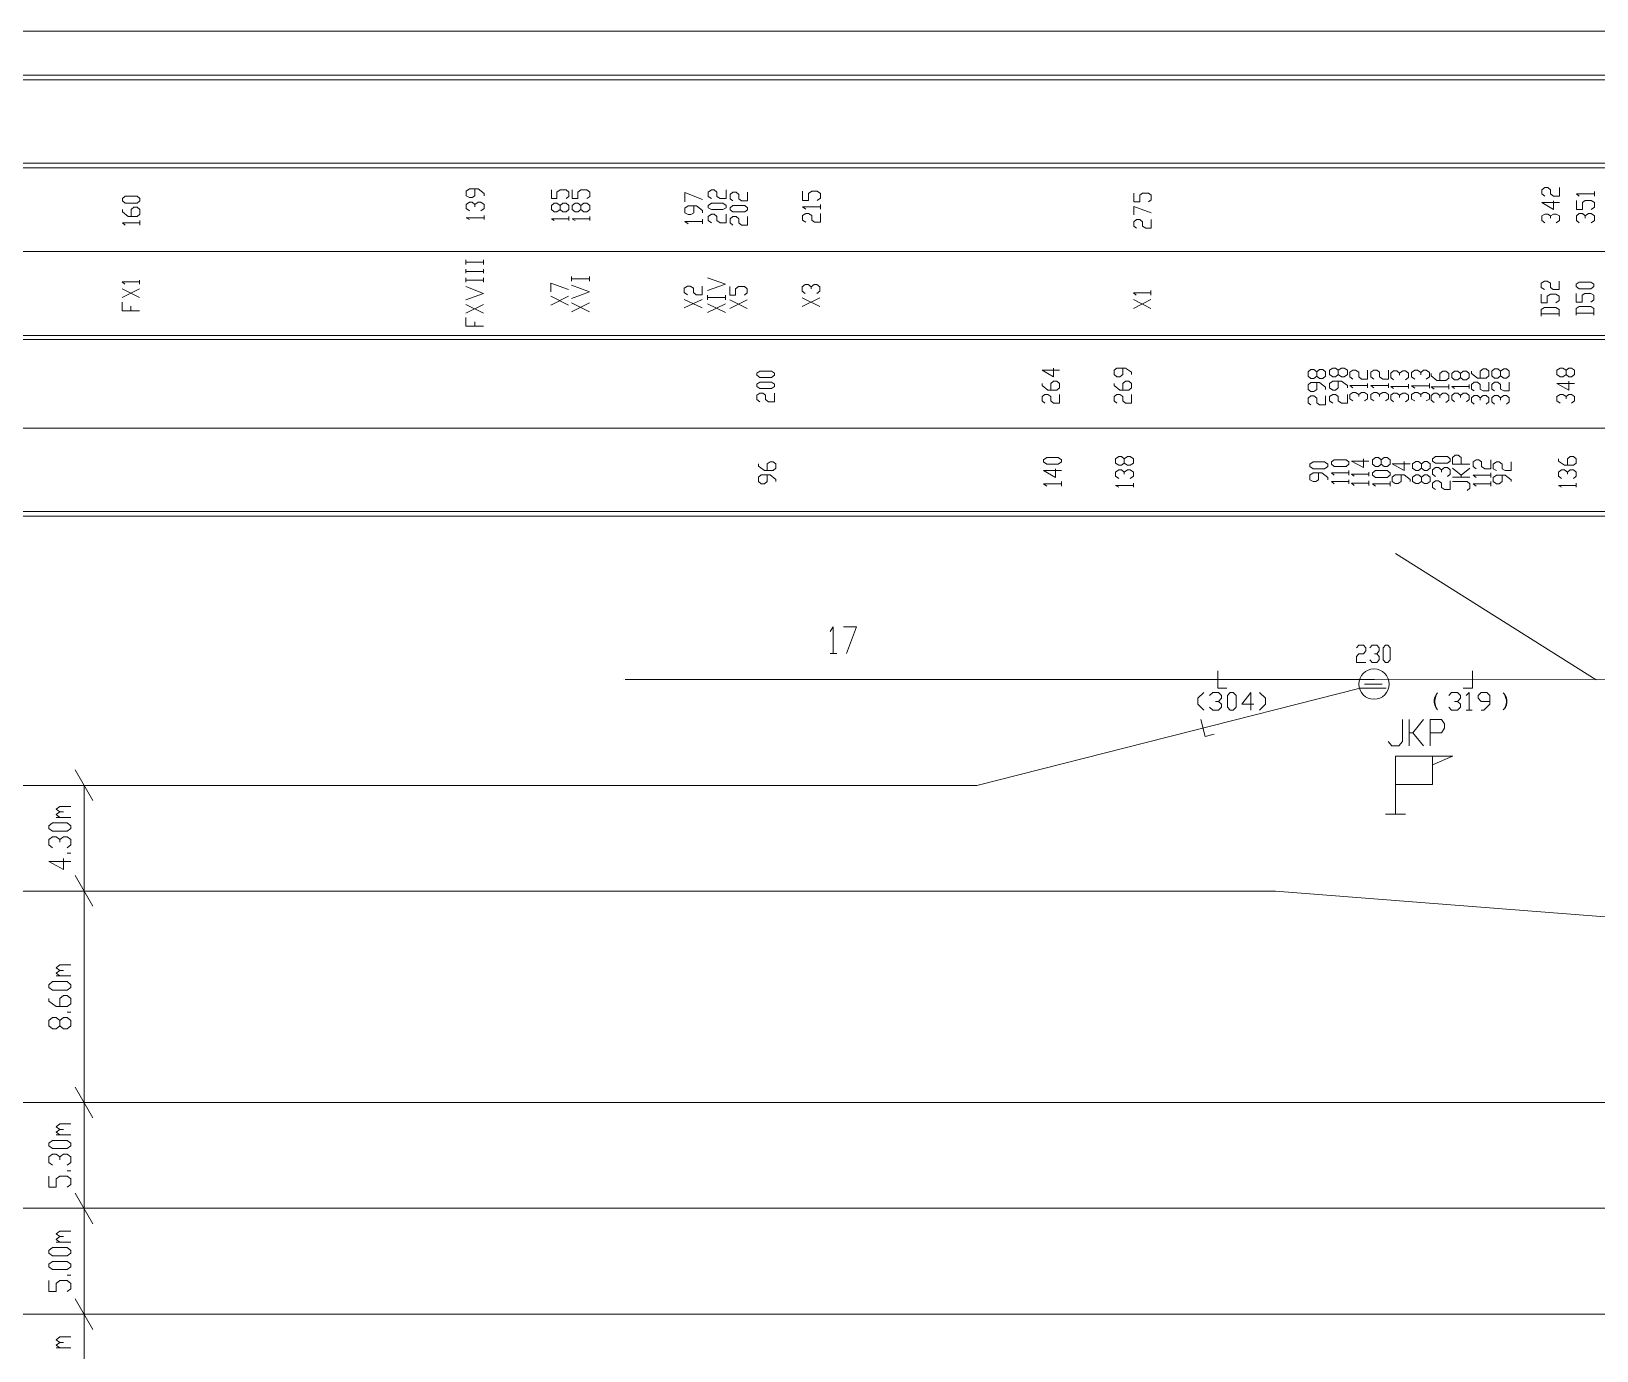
# Model space of a CAD drawing. Header units: millimetres. Extents: x 18 to 1853, y 466 to 763.
# Drawn here: x 850 to 1027.5, y 613.5 to 763.2 of the extents above; entities that cross this region are included whole.
import ezdxf

# ---------------------------------------------------------------- set-up
doc = ezdxf.new("R2010")
doc.units = ezdxf.units.MM
doc.header["$MEASUREMENT"] = 0
doc.layers.add('1', color=7, linetype='Continuous')

msp = doc.modelspace()

# ---------------------------------------------------------------- linework, layer by layer
at = {"color": 255, "linetype": 'Continuous', "lineweight": 0}
msp.add_line((1852.6, 763.16), (18.35, 763.16), dxfattribs=at)
at = {"color": 90, "linetype": 'Continuous', "lineweight": 0}
for points in [[(862.27, 743.93), (861.96, 743.67), (860.61, 743.67), (860.29, 743.93), (860.29, 744.19), (860.61, 744.45), (861.96, 744.45), (862.27, 744.19), (862.27, 743.93)], [(861.28, 742.16), (861.28, 742.94), (861.59, 743.2), (861.96, 743.2), (862.27, 742.94), (862.27, 742.42), (861.96, 742.16), (860.92, 742.16), (860.29, 742.68), (860.29, 742.94)], [(860.61, 741.17), (860.29, 741.43), (862.27, 741.43)], [(862.27, 741.17), (862.27, 741.69)], [(860.55, 734.47), (860.24, 734.73), (862.22, 734.73)], [(862.22, 732.96), (860.24, 733.95)], [(860.24, 732.96), (862.22, 733.95)], [(862.22, 734.47), (862.22, 734.94)], [(862.22, 731.46), (860.24, 731.46), (860.24, 732.44)], [(861.23, 731.46), (861.23, 731.97)]]:
    msp.add_lwpolyline(points, dxfattribs=at)
at = {"color": 255, "linetype": 'Continuous', "lineweight": 0}
for points in [[(901.3, 744.5), (901.3, 744.76), (900.62, 745.28), (899.64, 745.28), (899.27, 745.02), (899.27, 744.5), (899.64, 744.29), (899.95, 744.29), (900.26, 744.5), (900.26, 745.28)], [(910.6, 744.19), (910.91, 744.4), (910.91, 744.92), (910.6, 745.18), (909.93, 745.18), (909.56, 744.92), (909.56, 744.19), (908.94, 744.19), (908.94, 745.18)], [(912.94, 744.19), (913.31, 744.4), (913.31, 744.92), (912.94, 745.18), (912.27, 745.18), (911.95, 744.92), (911.95, 744.19), (911.28, 744.19), (911.28, 745.18)], [(924.06, 743.82), (924.06, 744.86), (926.09, 744.08)], [(927.08, 744.19), (926.71, 744.4), (926.71, 744.92), (927.08, 745.18), (927.39, 745.18), (927.7, 744.92), (927.7, 744.4), (928.07, 744.19), (928.74, 744.19), (928.74, 745.18)], [(929.52, 743.93), (929.21, 744.14), (929.21, 744.66), (929.52, 744.92), (929.88, 744.92), (930.2, 744.66), (930.2, 744.14), (930.51, 743.93), (931.18, 743.93), (931.18, 744.92)], [(939.08, 743.98), (939.45, 744.24), (939.45, 744.76), (939.08, 745.02), (938.46, 745.02), (938.1, 744.76), (938.1, 743.98), (937.42, 743.98), (937.42, 745.02)], [(976.66, 743.82), (976.97, 744.03), (976.97, 744.55), (976.66, 744.81), (975.98, 744.81), (975.67, 744.55), (975.67, 743.82), (975, 743.82), (975, 744.81)], [(1021.62, 744.45), (1021.25, 744.71), (1021.25, 745.18), (1021.62, 745.44), (1021.93, 745.44), (1022.24, 745.18), (1022.24, 744.71), (1022.6, 744.45), (1023.28, 744.45), (1023.28, 745.44)], [(1022.6, 743.93), (1022.6, 742.94), (1021.25, 743.72), (1023.28, 743.72)], [(1025.51, 744.45), (1025.2, 744.71), (1027.23, 744.71)], [(1026.86, 742.94), (1027.23, 743.2), (1027.23, 743.72), (1026.86, 743.98), (1026.19, 743.98), (1025.88, 743.72), (1025.88, 742.94), (1025.2, 742.94), (1025.2, 743.98)], [(1027.23, 744.45), (1027.23, 744.97)], [(899.64, 742.79), (899.27, 743.04), (899.27, 743.51), (899.64, 743.77), (899.95, 743.77), (900.26, 743.51), (900.26, 743.25)], [(900.26, 743.51), (900.62, 743.77), (900.94, 743.77), (901.3, 743.51), (901.3, 743.04), (900.94, 742.79)], [(901.3, 741.8), (901.3, 742.27)], [(910.91, 742.94), (910.6, 742.68), (910.24, 742.68), (909.93, 742.94), (909.93, 743.41), (909.56, 743.67), (909.25, 743.67), (908.94, 743.41), (908.94, 742.94), (909.25, 742.68), (909.56, 742.68), (909.93, 742.94)], [(909.93, 743.41), (910.24, 743.67), (910.6, 743.67), (910.91, 743.41), (910.91, 742.94)], [(910.91, 741.69), (910.91, 742.16)], [(913.31, 742.94), (912.94, 742.68), (912.63, 742.68), (912.27, 742.94), (912.27, 743.41), (911.95, 743.67), (911.64, 743.67), (911.28, 743.41), (911.28, 742.94), (911.64, 742.68), (911.95, 742.68), (912.27, 742.94)], [(912.27, 743.41), (912.63, 743.67), (912.94, 743.67), (913.31, 743.41), (913.31, 742.94)], [(913.31, 741.69), (913.31, 742.16)], [(926.09, 742.58), (926.09, 742.84), (925.41, 743.36), (924.43, 743.36), (924.06, 743.1), (924.06, 742.58), (924.43, 742.37), (924.74, 742.37), (925.1, 742.58), (925.1, 743.36)], [(928.74, 743.15), (928.38, 742.94), (927.08, 742.94), (926.71, 743.15), (926.71, 743.41), (927.08, 743.67), (928.38, 743.67), (928.74, 743.41), (928.74, 743.15)], [(927.08, 741.43), (926.71, 741.69), (926.71, 742.16), (927.08, 742.42), (927.39, 742.42), (927.7, 742.16), (927.7, 741.69), (928.07, 741.43), (928.74, 741.43), (928.74, 742.42)], [(931.18, 742.89), (930.87, 742.68), (929.52, 742.68), (929.21, 742.89), (929.21, 743.15), (929.52, 743.41), (930.87, 743.41), (931.18, 743.15), (931.18, 742.89)], [(929.52, 741.17), (929.21, 741.43), (929.21, 741.9), (929.52, 742.16), (929.88, 742.16), (930.2, 741.9), (930.2, 741.43), (930.51, 741.17), (931.18, 741.17), (931.18, 742.16)], [(937.78, 742.99), (937.42, 743.25), (939.45, 743.25)], [(937.78, 741.49), (937.42, 741.75), (937.42, 742.27), (937.78, 742.47), (938.1, 742.47), (938.46, 742.27), (938.46, 741.75), (938.77, 741.49), (939.45, 741.49), (939.45, 742.47)], [(939.45, 742.99), (939.45, 743.51)], [(975, 742.32), (975, 743.3), (976.97, 742.58)], [(1021.62, 741.43), (1021.25, 741.69), (1021.25, 742.21), (1021.62, 742.42), (1021.93, 742.42), (1022.24, 742.21), (1022.24, 741.95)], [(1022.24, 742.21), (1022.6, 742.42), (1022.91, 742.42), (1023.28, 742.21), (1023.28, 741.69), (1022.91, 741.43)], [(1025.51, 741.43), (1025.2, 741.69), (1025.2, 742.21), (1025.51, 742.47), (1025.88, 742.47), (1026.19, 742.21), (1026.19, 741.95)], [(1026.19, 742.21), (1026.55, 742.47), (1026.86, 742.47), (1027.23, 742.21), (1027.23, 741.69), (1026.86, 741.43)], [(899.64, 741.8), (899.27, 742.01), (901.3, 742.01)], [(909.25, 741.69), (908.94, 741.9), (910.91, 741.9)], [(911.64, 741.69), (911.28, 741.9), (913.31, 741.9)], [(924.43, 741.33), (924.06, 741.59), (926.09, 741.59)], [(926.09, 741.33), (926.09, 741.85)], [(975.31, 740.81), (975, 741.07), (975, 741.54), (975.31, 741.8), (975.67, 741.8), (975.98, 741.54), (975.98, 741.07), (976.35, 740.81), (976.97, 740.81), (976.97, 741.8)], [(65.33, 738.16), (1837.58, 738.16), (65.33, 738.16)], [(899.22, 736.7), (899.22, 737.22)], [(899.22, 736.96), (901.25, 736.96)], [(901.25, 736.7), (901.25, 737.22)], [(899.22, 735.72), (899.22, 736.18)], [(899.22, 735.92), (901.25, 735.92)], [(899.22, 734.68), (899.22, 735.2)], [(901.25, 735.72), (901.25, 736.18)], [(901.25, 734.68), (901.25, 735.2)], [(911.23, 734.83), (911.23, 735.35)], [(911.23, 735.09), (913.25, 735.09)], [(913.25, 734.83), (913.25, 735.35)], [(926.66, 733.74), (928.69, 734.47), (926.66, 735.2)], [(899.22, 734.94), (901.25, 734.94)], [(899.22, 732.7), (901.25, 733.43), (899.22, 734.21)], [(908.89, 733.59), (908.89, 734.57), (910.86, 733.85)], [(911.23, 732.86), (913.25, 733.59), (911.23, 734.37)], [(924.38, 733.27), (924.01, 733.53), (924.01, 734), (924.38, 734.26), (924.69, 734.26), (925.05, 734), (925.05, 733.53), (925.36, 733.27), (926.04, 733.27), (926.04, 734.26)], [(930.82, 733.22), (931.13, 733.48), (931.13, 733.95), (930.82, 734.21), (930.14, 734.21), (929.83, 733.95), (929.83, 733.22), (929.16, 733.22), (929.16, 734.21)], [(937.73, 733.43), (937.37, 733.69), (937.37, 734.16), (937.73, 734.42), (938.04, 734.42), (938.41, 734.16), (938.41, 733.95)], [(938.41, 734.16), (938.72, 734.42), (939.03, 734.42), (939.4, 734.16), (939.4, 733.69), (939.03, 733.43)], [(975.26, 733.22), (974.94, 733.48), (976.92, 733.48)], [(976.92, 733.22), (976.92, 733.74)], [(1021.56, 733.85), (1021.2, 734.11), (1021.2, 734.57), (1021.56, 734.83), (1021.88, 734.83), (1022.24, 734.57), (1022.24, 734.11), (1022.55, 733.85), (1023.23, 733.85), (1023.23, 734.83)], [(1022.86, 732.34), (1023.23, 732.6), (1023.23, 733.12), (1022.86, 733.33), (1022.24, 733.33), (1021.88, 733.12), (1021.88, 732.34), (1021.2, 732.34), (1021.2, 733.33)], [(1027.18, 734.21), (1026.81, 733.95), (1025.51, 733.95), (1025.15, 734.21), (1025.15, 734.47), (1025.51, 734.68), (1026.81, 734.68), (1027.18, 734.47), (1027.18, 734.21)], [(1026.81, 732.44), (1027.18, 732.7), (1027.18, 733.22), (1026.81, 733.43), (1026.14, 733.43), (1025.83, 733.22), (1025.83, 732.44), (1025.15, 732.44), (1025.15, 733.43)], [(901.25, 731.2), (899.22, 732.18)], [(899.22, 731.2), (901.25, 732.18)], [(910.86, 732.08), (908.89, 733.12)], [(908.89, 732.08), (910.86, 733.12)], [(913.25, 731.35), (911.23, 732.34)], [(911.23, 731.35), (913.25, 732.34)], [(926.04, 731.77), (924.01, 732.75)], [(924.01, 731.77), (926.04, 732.75)], [(926.66, 732.7), (926.66, 733.22)], [(926.66, 732.96), (928.69, 732.96)], [(928.69, 731.25), (926.66, 732.23)], [(926.66, 731.25), (928.69, 732.23)], [(928.69, 732.7), (928.69, 733.22)], [(931.13, 731.72), (929.16, 732.7)], [(929.16, 731.72), (931.13, 732.7)], [(939.4, 731.92), (937.37, 732.91)], [(937.37, 731.92), (939.4, 732.91)], [(976.92, 731.72), (974.94, 732.75)], [(974.94, 731.72), (976.92, 732.75)], [(1023.23, 730.83), (1023.23, 731.61), (1022.86, 731.82), (1021.56, 731.82), (1021.2, 731.61), (1021.2, 730.83)], [(1027.18, 730.94), (1027.18, 731.72), (1026.81, 731.92), (1025.51, 731.92), (1025.15, 731.72), (1025.15, 730.94)], [(901.25, 729.69), (899.22, 729.69), (899.22, 730.68)], [(900.26, 729.69), (900.26, 730.21)], [(1021.2, 731.09), (1023.23, 731.09)], [(1025.15, 731.2), (1027.18, 731.2)], [(934.25, 724.13), (933.89, 723.87), (932.59, 723.87), (932.22, 724.13), (932.22, 724.39), (932.59, 724.59), (933.89, 724.59), (934.25, 724.39), (934.25, 724.13)], [(965.9, 724.96), (965.9, 723.97), (964.6, 724.7), (966.58, 724.7)], [(974.74, 724.23), (974.74, 724.49), (974.06, 724.96), (973.07, 724.96), (972.76, 724.7), (972.76, 724.23), (973.07, 723.97), (973.39, 723.97), (973.75, 724.23), (973.75, 724.96)], [(996.72, 724.02), (996.41, 723.76), (996.05, 723.76), (995.73, 724.02), (995.73, 724.54), (995.42, 724.8), (995.06, 724.8), (994.75, 724.54), (994.75, 724.02), (995.06, 723.76), (995.42, 723.76), (995.73, 724.02)], [(995.73, 724.54), (996.05, 724.8), (996.41, 724.8), (996.72, 724.54), (996.72, 724.02)], [(999.22, 724.23), (998.85, 723.97), (998.54, 723.97), (998.18, 724.23), (998.18, 724.7), (997.86, 724.96), (997.55, 724.96), (997.19, 724.7), (997.19, 724.23), (997.55, 723.97), (997.86, 723.97), (998.18, 724.23)], [(998.18, 724.7), (998.54, 724.96), (998.85, 724.96), (999.22, 724.7), (999.22, 724.23)], [(999.84, 723.71), (999.48, 723.97), (999.48, 724.49), (999.84, 724.7), (1000.15, 724.7), (1000.51, 724.49), (1000.51, 723.97), (1000.83, 723.71), (1001.5, 723.71), (1001.5, 724.7)], [(1002.23, 723.71), (1001.87, 723.97), (1001.87, 724.49), (1002.23, 724.7), (1002.54, 724.7), (1002.85, 724.49), (1002.85, 723.97), (1003.22, 723.71), (1003.89, 723.71), (1003.89, 724.7)], [(1004.46, 723.61), (1004.15, 723.87), (1004.15, 724.39), (1004.46, 724.65), (1004.83, 724.65), (1005.14, 724.39), (1005.14, 724.13)], [(1005.14, 724.39), (1005.5, 724.65), (1005.82, 724.65), (1006.13, 724.39), (1006.13, 723.87), (1005.82, 723.61)], [(1006.86, 723.71), (1006.49, 723.97), (1006.49, 724.44), (1006.86, 724.7), (1007.17, 724.7), (1007.53, 724.44), (1007.53, 724.18)], [(1007.53, 724.44), (1007.84, 724.7), (1008.15, 724.7), (1008.52, 724.44), (1008.52, 723.97), (1008.15, 723.71)], [(1009.71, 723.56), (1009.71, 724.33), (1010.03, 724.59), (1010.39, 724.59), (1010.7, 724.33), (1010.7, 723.82), (1010.39, 723.56), (1009.35, 723.56), (1008.73, 724.08), (1008.73, 724.33)], [(1013.04, 723.87), (1012.73, 723.61), (1012.36, 723.61), (1012.05, 723.87), (1012.05, 724.33), (1011.74, 724.59), (1011.38, 724.59), (1011.06, 724.33), (1011.06, 723.87), (1011.38, 723.61), (1011.74, 723.61), (1012.05, 723.87)], [(1012.05, 724.33), (1012.36, 724.59), (1012.73, 724.59), (1013.04, 724.33), (1013.04, 723.87)], [(1014.29, 723.82), (1014.29, 724.59), (1014.6, 724.85), (1014.96, 724.85), (1015.27, 724.59), (1015.27, 724.08), (1014.96, 723.82), (1013.98, 723.82), (1013.3, 724.33), (1013.3, 724.59)], [(1017.56, 724.08), (1017.25, 723.82), (1016.94, 723.82), (1016.57, 724.08), (1016.57, 724.59), (1016.26, 724.85), (1015.9, 724.85), (1015.59, 724.59), (1015.59, 724.08), (1015.9, 723.82), (1016.26, 723.82), (1016.57, 724.08)], [(1016.57, 724.59), (1016.94, 724.85), (1017.25, 724.85), (1017.56, 724.59), (1017.56, 724.08)], [(1024.99, 724.23), (1024.63, 723.97), (1024.32, 723.97), (1024.01, 724.23), (1024.01, 724.7), (1023.64, 724.96), (1023.33, 724.96), (1022.97, 724.7), (1022.97, 724.23), (1023.33, 723.97), (1023.64, 723.97), (1024.01, 724.23)], [(1024.01, 724.7), (1024.32, 724.96), (1024.63, 724.96), (1024.99, 724.7), (1024.99, 724.23)], [(934.25, 722.88), (933.89, 722.62), (932.59, 722.62), (932.22, 722.88), (932.22, 723.14), (932.59, 723.35), (933.89, 723.35), (934.25, 723.14), (934.25, 722.88)], [(965.59, 722.46), (965.59, 723.19), (965.9, 723.45), (966.27, 723.45), (966.58, 723.19), (966.58, 722.72), (966.27, 722.46), (965.23, 722.46), (964.6, 722.98), (964.6, 723.19)], [(973.75, 722.46), (973.75, 723.19), (974.06, 723.45), (974.42, 723.45), (974.74, 723.19), (974.74, 722.72), (974.42, 722.46), (973.39, 722.46), (972.76, 722.98), (972.76, 723.19)], [(996.72, 722.52), (996.72, 722.78), (996.05, 723.3), (995.06, 723.3), (994.75, 723.04), (994.75, 722.52), (995.06, 722.31), (995.42, 722.31), (995.73, 722.52), (995.73, 723.3)], [(999.22, 722.72), (999.22, 722.98), (998.54, 723.45), (997.55, 723.45), (997.19, 723.19), (997.19, 722.72), (997.55, 722.46), (997.86, 722.46), (998.18, 722.72), (998.18, 723.45)], [(999.84, 722.72), (999.48, 722.98), (1001.5, 722.98)], [(1001.5, 722.72), (1001.5, 723.19)], [(1002.23, 722.72), (1001.87, 722.98), (1003.89, 722.98)], [(1003.89, 722.72), (1003.89, 723.19)], [(1004.46, 722.62), (1004.15, 722.88), (1006.13, 722.88)], [(1006.13, 722.62), (1006.13, 723.14)], [(1006.86, 722.67), (1006.49, 722.93), (1008.52, 722.93)], [(1008.52, 722.67), (1008.52, 723.19)], [(1009.04, 722.57), (1008.73, 722.83), (1010.7, 722.83)], [(1010.7, 722.57), (1010.7, 723.09)], [(1011.38, 722.62), (1011.06, 722.88), (1013.04, 722.88)], [(1013.04, 722.62), (1013.04, 723.09)], [(1013.61, 722.36), (1013.3, 722.57), (1013.3, 723.09), (1013.61, 723.35), (1013.98, 723.35), (1014.29, 723.09), (1014.29, 722.57), (1014.6, 722.36), (1015.27, 722.36), (1015.27, 723.35)], [(1015.9, 722.36), (1015.59, 722.57), (1015.59, 723.09), (1015.9, 723.35), (1016.26, 723.35), (1016.57, 723.09), (1016.57, 722.57), (1016.94, 722.36), (1017.56, 722.36), (1017.56, 723.35)], [(1024.32, 723.45), (1024.32, 722.46), (1022.97, 723.19), (1024.99, 723.19)], [(932.59, 721.11), (932.22, 721.37), (932.22, 721.89), (932.59, 722.1), (932.9, 722.1), (933.21, 721.89), (933.21, 721.37), (933.57, 721.11), (934.25, 721.11), (934.25, 722.1)], [(964.91, 720.96), (964.6, 721.22), (964.6, 721.74), (964.91, 721.94), (965.23, 721.94), (965.59, 721.74), (965.59, 721.22), (965.9, 720.96), (966.58, 720.96), (966.58, 721.94)], [(973.07, 720.96), (972.76, 721.22), (972.76, 721.74), (973.07, 721.94), (973.39, 721.94), (973.75, 721.74), (973.75, 721.22), (974.06, 720.96), (974.74, 720.96), (974.74, 721.94)], [(995.06, 720.8), (994.75, 721.01), (994.75, 721.53), (995.06, 721.79), (995.42, 721.79), (995.73, 721.53), (995.73, 721.01), (996.05, 720.8), (996.72, 720.8), (996.72, 721.79)], [(997.55, 720.96), (997.19, 721.22), (997.19, 721.74), (997.55, 721.94), (997.86, 721.94), (998.18, 721.74), (998.18, 721.22), (998.54, 720.96), (999.22, 720.96), (999.22, 721.94)], [(999.84, 721.22), (999.48, 721.48), (999.48, 721.94), (999.84, 722.2), (1000.15, 722.2), (1000.51, 721.94), (1000.51, 721.74)], [(1000.51, 721.94), (1000.83, 722.2), (1001.14, 722.2), (1001.5, 721.94), (1001.5, 721.48), (1001.14, 721.22)], [(1002.23, 721.22), (1001.87, 721.48), (1001.87, 721.94), (1002.23, 722.2), (1002.54, 722.2), (1002.85, 721.94), (1002.85, 721.74)], [(1002.85, 721.94), (1003.22, 722.2), (1003.53, 722.2), (1003.89, 721.94), (1003.89, 721.48), (1003.53, 721.22)], [(1004.46, 721.11), (1004.15, 721.37), (1004.15, 721.89), (1004.46, 722.1), (1004.83, 722.1), (1005.14, 721.89), (1005.14, 721.63)], [(1005.14, 721.89), (1005.5, 722.1), (1005.82, 722.1), (1006.13, 721.89), (1006.13, 721.37), (1005.82, 721.11)], [(1006.86, 721.22), (1006.49, 721.42), (1006.49, 721.94), (1006.86, 722.2), (1007.17, 722.2), (1007.53, 721.94), (1007.53, 721.68)], [(1007.53, 721.94), (1007.84, 722.2), (1008.15, 722.2), (1008.52, 721.94), (1008.52, 721.42), (1008.15, 721.22)], [(1009.04, 721.06), (1008.73, 721.32), (1008.73, 721.84), (1009.04, 722.1), (1009.35, 722.1), (1009.71, 721.84), (1009.71, 721.58)], [(1009.71, 721.84), (1010.03, 722.1), (1010.39, 722.1), (1010.7, 721.84), (1010.7, 721.32), (1010.39, 721.06)], [(1011.38, 721.11), (1011.06, 721.37), (1011.06, 721.84), (1011.38, 722.1), (1011.74, 722.1), (1012.05, 721.84), (1012.05, 721.63)], [(1012.05, 721.84), (1012.36, 722.1), (1012.73, 722.1), (1013.04, 721.84), (1013.04, 721.37), (1012.73, 721.11)], [(1013.61, 720.85), (1013.3, 721.11), (1013.3, 721.58), (1013.61, 721.84), (1013.98, 721.84), (1014.29, 721.58), (1014.29, 721.32)], [(1014.29, 721.58), (1014.6, 721.84), (1014.96, 721.84), (1015.27, 721.58), (1015.27, 721.11), (1014.96, 720.85)], [(1015.9, 720.85), (1015.59, 721.11), (1015.59, 721.58), (1015.9, 721.84), (1016.26, 721.84), (1016.57, 721.58), (1016.57, 721.32)], [(1016.57, 721.58), (1016.94, 721.84), (1017.25, 721.84), (1017.56, 721.58), (1017.56, 721.11), (1017.25, 720.85)], [(1023.33, 720.96), (1022.97, 721.22), (1022.97, 721.74), (1023.33, 721.94), (1023.64, 721.94), (1024.01, 721.74), (1024.01, 721.48)], [(1024.01, 721.74), (1024.32, 721.94), (1024.63, 721.94), (1024.99, 721.74), (1024.99, 721.22), (1024.63, 720.96)], [(65.33, 718.15), (1837.58, 718.15), (65.33, 718.15)], [(933.42, 713.32), (933.42, 714.1), (933.73, 714.3), (934.09, 714.3), (934.41, 714.1), (934.41, 713.58), (934.09, 713.32), (933.11, 713.32), (932.43, 713.84), (932.43, 714.1)], [(966.78, 714.3), (966.42, 714.04), (965.12, 714.04), (964.76, 714.3), (964.76, 714.56), (965.12, 714.82), (966.42, 714.82), (966.78, 714.56), (966.78, 714.3)], [(974.94, 714.15), (974.58, 713.94), (974.27, 713.94), (973.9, 714.15), (973.9, 714.67), (973.59, 714.93), (973.28, 714.93), (972.92, 714.67), (972.92, 714.15), (973.28, 713.94), (973.59, 713.94), (973.9, 714.15)], [(973.9, 714.67), (974.27, 714.93), (974.58, 714.93), (974.94, 714.67), (974.94, 714.15)], [(996.98, 713.78), (996.62, 713.52), (995.32, 713.52), (994.95, 713.78), (994.95, 714.04), (995.32, 714.3), (996.62, 714.3), (996.98, 714.04), (996.98, 713.78)], [(999.37, 714.04), (999.06, 713.78), (997.71, 713.78), (997.4, 714.04), (997.4, 714.3), (997.71, 714.56), (999.06, 714.56), (999.37, 714.3), (999.37, 714.04)], [(1001.03, 714.67), (1001.03, 713.68), (999.68, 714.41), (1001.66, 714.41)], [(1004.05, 714.04), (1003.74, 713.78), (1003.37, 713.78), (1003.06, 714.04), (1003.06, 714.56), (1002.75, 714.82), (1002.39, 714.82), (1002.07, 714.56), (1002.07, 714.04), (1002.39, 713.78), (1002.75, 713.78), (1003.06, 714.04)], [(1003.06, 714.56), (1003.37, 714.82), (1003.74, 714.82), (1004.05, 714.56), (1004.05, 714.04)], [(1005.66, 714.36), (1005.66, 713.32), (1004.31, 714.1), (1006.34, 714.1)], [(1008.62, 713.58), (1008.26, 713.32), (1007.95, 713.32), (1007.63, 713.58), (1007.63, 714.1), (1007.27, 714.36), (1006.96, 714.36), (1006.6, 714.1), (1006.6, 713.58), (1006.96, 713.32), (1007.27, 713.32), (1007.63, 713.58)], [(1007.63, 714.1), (1007.95, 714.36), (1008.26, 714.36), (1008.62, 714.1), (1008.62, 713.58)], [(1010.86, 714.41), (1010.55, 714.15), (1009.19, 714.15), (1008.88, 714.41), (1008.88, 714.67), (1009.19, 714.93), (1010.55, 714.93), (1010.86, 714.67), (1010.86, 714.41)], [(1013.09, 714.04), (1011.12, 714.04), (1011.12, 714.82), (1011.43, 715.08), (1011.79, 715.08), (1012.1, 714.82), (1012.1, 714.04)], [(1013.82, 713.52), (1013.46, 713.78), (1013.46, 714.3), (1013.82, 714.56), (1014.13, 714.56), (1014.44, 714.3), (1014.44, 713.78), (1014.81, 713.52), (1015.48, 713.52), (1015.48, 714.56)], [(1016.11, 713.32), (1015.74, 713.52), (1015.74, 714.04), (1016.11, 714.3), (1016.42, 714.3), (1016.78, 714.04), (1016.78, 713.52), (1017.09, 713.32), (1017.77, 713.32), (1017.77, 714.3)], [(1024.16, 713.94), (1024.16, 714.67), (1024.47, 714.93), (1024.84, 714.93), (1025.15, 714.67), (1025.15, 714.15), (1024.84, 713.94), (1023.85, 713.94), (1023.17, 714.41), (1023.17, 714.67)], [(934.41, 712.07), (934.41, 712.33), (933.73, 712.85), (932.74, 712.85), (932.43, 712.59), (932.43, 712.07), (932.74, 711.81), (933.11, 711.81), (933.42, 712.07), (933.42, 712.85)], [(966.11, 713.52), (966.11, 712.54), (964.76, 713.32), (966.78, 713.32)], [(966.78, 711.55), (966.78, 712.07)], [(973.28, 712.43), (972.92, 712.69), (972.92, 713.16), (973.28, 713.42), (973.59, 713.42), (973.9, 713.16), (973.9, 712.9)], [(973.9, 713.16), (974.27, 713.42), (974.58, 713.42), (974.94, 713.16), (974.94, 712.69), (974.58, 712.43)], [(996.98, 712.28), (996.98, 712.54), (996.3, 713.06), (995.32, 713.06), (994.95, 712.8), (994.95, 712.28), (995.32, 712.07), (995.63, 712.07), (995.94, 712.28), (995.94, 713.06)], [(997.71, 712.8), (997.4, 713.06), (999.37, 713.06)], [(997.71, 711.81), (997.4, 712.07), (999.37, 712.07)], [(999.37, 712.8), (999.37, 713.32)], [(999.37, 711.81), (999.37, 712.28)], [(999.99, 712.69), (999.68, 712.9), (1001.66, 712.9)], [(1001.66, 712.69), (1001.66, 713.16)], [(1001.66, 711.65), (1001.66, 712.17)], [(1004.05, 712.8), (1003.74, 712.54), (1002.39, 712.54), (1002.07, 712.8), (1002.07, 713.06), (1002.39, 713.32), (1003.74, 713.32), (1004.05, 713.06), (1004.05, 712.8)], [(1004.05, 711.55), (1004.05, 712.07)], [(1006.34, 712.07), (1006.34, 712.33), (1005.66, 712.85), (1004.62, 712.85), (1004.31, 712.59), (1004.31, 712.07), (1004.62, 711.86), (1004.98, 711.86), (1005.3, 712.07), (1005.3, 712.85)], [(1008.62, 712.07), (1008.26, 711.86), (1007.95, 711.86), (1007.63, 712.07), (1007.63, 712.59), (1007.27, 712.85), (1006.96, 712.85), (1006.6, 712.59), (1006.6, 712.07), (1006.96, 711.86), (1007.27, 711.86), (1007.63, 712.07)], [(1007.63, 712.59), (1007.95, 712.85), (1008.26, 712.85), (1008.62, 712.59), (1008.62, 712.07)], [(1009.19, 712.64), (1008.88, 712.9), (1008.88, 713.42), (1009.19, 713.68), (1009.56, 713.68), (1009.87, 713.42), (1009.87, 713.16)], [(1009.19, 711.19), (1008.88, 711.39), (1008.88, 711.91), (1009.19, 712.17), (1009.56, 712.17), (1009.87, 711.91), (1009.87, 711.39), (1010.23, 711.19), (1010.86, 711.19), (1010.86, 712.17)], [(1009.87, 713.42), (1010.23, 713.68), (1010.55, 713.68), (1010.86, 713.42), (1010.86, 712.9), (1010.55, 712.64)], [(1011.12, 713.58), (1012.1, 712.8), (1012.1, 712.59)], [(1013.09, 712.59), (1011.12, 712.59)], [(1012.78, 711.08), (1013.09, 711.34), (1013.09, 711.81), (1012.78, 712.07), (1011.12, 712.07)], [(1012.1, 712.8), (1013.09, 713.58)], [(1013.82, 712.54), (1013.46, 712.8), (1015.48, 712.8)], [(1015.48, 712.54), (1015.48, 713.06)], [(1015.48, 711.55), (1015.48, 712.07)], [(1017.77, 712.07), (1017.77, 712.28), (1017.09, 712.8), (1016.11, 712.8), (1015.74, 712.54), (1015.74, 712.07), (1016.11, 711.81), (1016.42, 711.81), (1016.78, 712.07), (1016.78, 712.8)], [(1023.49, 712.43), (1023.17, 712.69), (1023.17, 713.16), (1023.49, 713.42), (1023.85, 713.42), (1024.16, 713.16), (1024.16, 712.9)], [(1024.16, 713.16), (1024.47, 713.42), (1024.84, 713.42), (1025.15, 713.16), (1025.15, 712.69), (1024.84, 712.43)], [(965.12, 711.55), (964.76, 711.81), (966.78, 711.81)], [(973.28, 711.45), (972.92, 711.65), (974.94, 711.65)], [(974.94, 711.45), (974.94, 711.91)], [(999.99, 711.65), (999.68, 711.91), (1001.66, 711.91)], [(1002.39, 711.55), (1002.07, 711.81), (1004.05, 711.81)], [(1013.82, 711.55), (1013.46, 711.81), (1015.48, 711.81)], [(1023.49, 711.45), (1023.17, 711.65), (1025.15, 711.65)], [(1025.15, 711.45), (1025.15, 711.91)], [(1027.44, 689.57), (1004.67, 703.91)], [(940.54, 695.07), (940.9, 695.59), (940.9, 692.58)], [(942.05, 695.59), (943.55, 695.59), (942.41, 692.58)], [(940.54, 692.58), (941.32, 692.58)], [(1000.25, 693.2), (1000.51, 693.52), (1001.03, 693.52), (1001.29, 693.2), (1001.29, 692.89), (1001.03, 692.53), (1000.51, 692.53), (1000.25, 692.22), (1000.25, 691.54), (1001.29, 691.54)], [(1001.76, 693.2), (1002.02, 693.52), (1002.54, 693.52), (1002.8, 693.2), (1002.8, 692.89), (1002.54, 692.53), (1002.28, 692.53)], [(1002.54, 692.53), (1002.8, 692.22), (1002.8, 691.85), (1002.54, 691.54), (1002.02, 691.54), (1001.76, 691.85)], [(1003.53, 691.54), (1003.27, 691.85), (1003.27, 693.2), (1003.53, 693.52), (1003.79, 693.52), (1004.05, 693.2), (1004.05, 691.85), (1003.79, 691.54), (1003.53, 691.54)], [(917.15, 689.62), (917.15, 689.62)], [(917.31, 689.62), (1002.28, 689.62)], [(984.51, 690.61), (984.51, 688.63)], [(1002.28, 689.62), (1119.74, 689.67)], [(1013.4, 690.61), (1013.4, 688.63)], [(1000.67, 688.63), (957.17, 677.61)], [(982.95, 688.16), (982.27, 687.49), (982.27, 686.81), (982.95, 686.14)], [(983.57, 687.8), (983.94, 688.16), (984.61, 688.16), (984.92, 687.8), (984.92, 687.49), (984.61, 687.12), (984.25, 687.12)], [(984.61, 687.12), (984.92, 686.81), (984.92, 686.5), (984.61, 686.14), (983.94, 686.14), (983.57, 686.5)], [(984.51, 688.63), (985.55, 688.63)], [(985.91, 686.14), (985.6, 686.5), (985.6, 687.8), (985.91, 688.16), (986.27, 688.16), (986.59, 687.8), (986.59, 686.5), (986.27, 686.14), (985.91, 686.14)], [(988.61, 686.81), (987.26, 686.81), (988.25, 688.16), (988.25, 686.14)], [(989.24, 688.16), (989.91, 687.49), (989.91, 686.81), (989.24, 686.14)], [(1000.67, 688.63), (1003.63, 688.63)], [(1009.45, 688.11), (1009.35, 688.01), (1009.25, 687.8), (1009.09, 687.54), (1009.04, 687.28), (1009.04, 687.02), (1009.14, 686.71), (1009.25, 686.45), (1009.35, 686.29), (1009.45, 686.19)], [(1009.35, 688.01), (1009.25, 687.75), (1009.19, 687.54), (1009.14, 687.28), (1009.14, 687.02), (1009.19, 686.71), (1009.25, 686.5), (1009.35, 686.29)], [(1010.7, 687.8), (1011.01, 688.16), (1011.69, 688.16), (1012.05, 687.8), (1012.05, 687.49), (1011.69, 687.12), (1011.38, 687.12)], [(1011.69, 687.12), (1012.05, 686.81), (1012.05, 686.5), (1011.69, 686.14), (1011.01, 686.14), (1010.7, 686.5)], [(1013.4, 688.63), (1012.36, 688.63)], [(1012.68, 687.8), (1013.04, 688.16), (1013.04, 686.14)], [(1014.39, 686.14), (1014.7, 686.14), (1015.38, 686.81), (1015.38, 687.8), (1015.01, 688.16), (1014.39, 688.16), (1014.03, 687.8), (1014.03, 687.49), (1014.39, 687.12), (1015.38, 687.12)], [(1016.89, 686.19), (1016.99, 686.29), (1017.15, 686.45), (1017.25, 686.71), (1017.3, 687.02), (1017.3, 687.28), (1017.25, 687.59), (1017.09, 687.85), (1016.99, 688.01), (1016.89, 688.11)], [(1016.99, 686.29), (1017.15, 686.55), (1017.2, 686.71), (1017.25, 687.02), (1017.25, 687.28), (1017.15, 687.59), (1017.09, 687.75), (1016.99, 688.01)], [(1012.68, 686.14), (1013.35, 686.14)], [(982.58, 685.1), (983.1, 683.17)], [(1003.84, 682.6), (1004.26, 682.08), (1005.04, 682.08), (1005.45, 682.6), (1005.45, 685.1)], [(1006.23, 682.08), (1006.23, 685.1)], [(1007.84, 685.1), (1006.65, 683.59), (1006.23, 683.59)], [(1006.65, 683.59), (1007.84, 682.08)], [(1008.62, 682.08), (1008.62, 685.1), (1009.87, 685.1), (1010.23, 684.58), (1010.23, 684.11), (1009.87, 683.59), (1008.62, 683.59)], [(983.1, 683.17), (984.09, 683.43)], [(1004.67, 674.34), (1004.67, 680.94)], [(1004.67, 680.94), (1011.17, 680.94)], [(1008.88, 677.72), (1008.88, 680.94)], [(1011.06, 680.89), (1008.88, 679.95)], [(854.94, 679.38), (856.92, 675.9)], [(753.7, 677.61), (957.17, 677.61)], [(855.93, 677.61), (855.93, 665.61)], [(957.17, 677.61), (957.17, 677.61)], [(1004.67, 677.72), (1008.88, 677.72)], [(853.17, 674.6), (852.76, 674.91), (853.17, 675.22), (854.42, 675.22)], [(854.42, 672.73), (854.01, 672.41), (852.34, 672.41), (851.93, 672.73), (851.93, 673.04), (852.34, 673.35), (854.01, 673.35), (854.42, 673.04), (854.42, 672.73)], [(853.17, 673.97), (852.76, 674.29), (853.17, 674.6), (853.59, 674.6)], [(854.42, 673.97), (852.76, 673.97)], [(1003.53, 674.34), (1005.82, 674.34)], [(852.34, 670.54), (851.93, 670.86), (851.93, 671.48), (852.34, 671.79), (852.76, 671.79), (853.17, 671.48), (853.17, 671.17)], [(853.17, 671.48), (853.59, 671.79), (854.01, 671.79), (854.42, 671.48), (854.42, 670.86), (854.01, 670.54)], [(854.42, 669.92), (854.01, 669.92)], [(853.59, 669.3), (853.59, 668.05), (851.93, 668.98), (854.42, 668.98)], [(854.94, 667.37), (856.92, 663.89)], [(753.7, 665.61), (991.06, 665.61)], [(855.93, 665.61), (855.93, 641.65)], [(961.38, 665.61), (961.38, 665.61)], [(1215.78, 648.09), (991.06, 665.61)], [(853.17, 656.62), (852.76, 656.93), (853.17, 657.24), (854.42, 657.24)], [(854.42, 654.69), (854.01, 654.38), (852.34, 654.38), (851.93, 654.69), (851.93, 655), (852.34, 655.37), (854.01, 655.37), (854.42, 655), (854.42, 654.69)], [(853.17, 655.99), (852.76, 656.3), (853.17, 656.62), (853.59, 656.62)], [(854.42, 655.99), (852.76, 655.99)], [(853.17, 652.51), (853.17, 653.45), (853.59, 653.76), (854.01, 653.76), (854.42, 653.45), (854.42, 652.82), (854.01, 652.51), (852.76, 652.51), (851.93, 653.13), (851.93, 653.45)], [(854.42, 651.89), (854.01, 651.89)], [(854.42, 650.33), (854.01, 650.01), (853.59, 650.01), (853.17, 650.33), (853.17, 650.95), (852.76, 651.26), (852.34, 651.26), (851.93, 650.95), (851.93, 650.33), (852.34, 650.01), (852.76, 650.01), (853.17, 650.33)], [(853.17, 650.95), (853.59, 651.26), (854.01, 651.26), (854.42, 650.95), (854.42, 650.33)], [(854.94, 643.36), (856.92, 639.88)], [(753.7, 641.65), (1038.4, 641.65)], [(855.93, 641.65), (855.93, 629.64)], [(853.17, 638.58), (852.76, 638.89), (853.17, 639.2), (854.42, 639.2)], [(853.17, 637.96), (852.76, 638.27), (853.17, 638.58), (853.59, 638.58)], [(854.42, 637.96), (852.76, 637.96)], [(854.42, 636.71), (854.01, 636.4), (852.34, 636.4), (851.93, 636.71), (851.93, 637.02), (852.34, 637.33), (854.01, 637.33), (854.42, 637.02), (854.42, 636.71)], [(852.34, 634.53), (851.93, 634.84), (851.93, 635.46), (852.34, 635.77), (852.76, 635.77), (853.17, 635.46), (853.17, 635.15)], [(853.17, 635.46), (853.59, 635.77), (854.01, 635.77), (854.42, 635.46), (854.42, 634.84), (854.01, 634.53)], [(854.42, 633.9), (854.01, 633.9)], [(854.01, 632.03), (854.42, 632.34), (854.42, 632.97), (854.01, 633.28), (853.17, 633.28), (852.76, 632.97), (852.76, 632.03), (851.93, 632.03), (851.93, 633.28)], [(854.94, 631.36), (856.92, 627.87)], [(753.7, 629.64), (1074.32, 629.64)], [(855.93, 629.64), (855.93, 617.64)], [(853.17, 626.42), (852.76, 626.73), (853.17, 627.04), (854.42, 627.04)], [(854.42, 624.55), (854.01, 624.24), (852.34, 624.24), (851.93, 624.55), (851.93, 624.86), (852.34, 625.17), (854.01, 625.17), (854.42, 624.86), (854.42, 624.55)], [(853.17, 625.8), (852.76, 626.11), (853.17, 626.42), (853.59, 626.42)], [(854.42, 625.8), (852.76, 625.8)], [(854.42, 622.99), (854.01, 622.68), (852.34, 622.68), (851.93, 622.99), (851.93, 623.3), (852.34, 623.61), (854.01, 623.61), (854.42, 623.3), (854.42, 622.99)], [(854.01, 620.18), (854.42, 620.49), (854.42, 621.12), (854.01, 621.43), (853.17, 621.43), (852.76, 621.12), (852.76, 620.18), (851.93, 620.18), (851.93, 621.43)], [(854.42, 622.05), (854.01, 622.05)], [(854.94, 619.35), (856.92, 615.87)], [(753.7, 617.64), (1108.98, 617.64)], [(855.93, 617.64), (855.93, 605.63)], [(853.17, 614.41), (852.76, 614.73), (853.17, 615.04), (854.42, 615.04)], [(853.17, 613.79), (852.76, 614.1), (853.17, 614.41), (853.59, 614.41)], [(854.42, 613.79), (852.76, 613.79)]]:
    msp.add_lwpolyline(points, dxfattribs=at)
msp.add_circle((1002.23, 689.1), 1.72, dxfattribs=at)
at = {"layer": '1', "color": 10, "linetype": 'Continuous', "lineweight": 0}
for p, q in [((1847.61, 758.17), (43.34, 758.17)), ((1847.09, 757.65), (43.86, 757.65))]:
    msp.add_line(p, q, dxfattribs=at)
for points in [[(45.32, 708.17), (1837.58, 708.17), (1837.58, 748.19), (45.32, 748.19), (45.32, 708.17)], [(45.84, 708.69), (1837.11, 708.69), (1837.11, 747.67), (45.84, 747.67), (45.84, 708.69)], [(55.35, 728.18), (1837.58, 728.18), (1837.58, 728.65), (55.35, 728.65), (55.35, 728.18)], [(1003.17, 689.1), (1001.14, 689.1)]]:
    msp.add_lwpolyline(points, dxfattribs=at)

doc.saveas('drawing.dxf')
